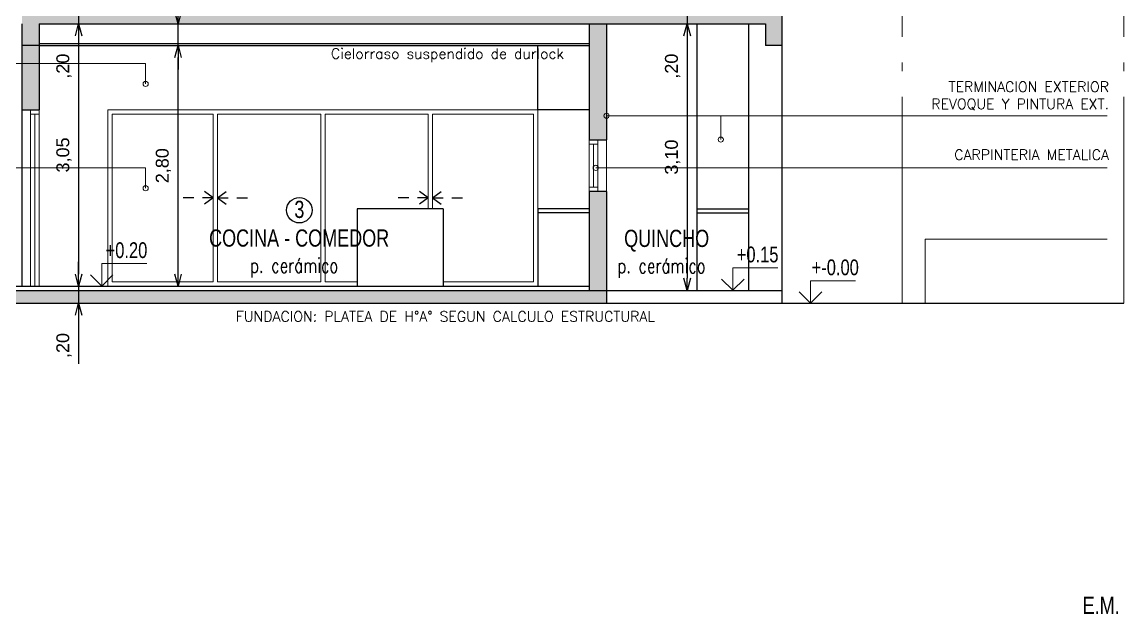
# Model space of a CAD drawing. Header units: millimetres. Extents: x 299 to 493, y -175 to -78.
# Drawn here: x 335.77 to 348.59, y -123.56 to -116.68 of the extents above; entities that cross this region are included whole.
import ezdxf

# ---------------------------------------------------------------- set-up
doc = ezdxf.new("R2010")
doc.units = ezdxf.units.MM
doc.linetypes.add('ACAD_ISO04W100', pattern=[30, 24, -3, 0, -3])
doc.linetypes.add('HIDDEN2', pattern=[0.1875, 0.125, -0.0625])
for name, color, linetype, lineweight in [('0-CARPCORTE', 3, 'Continuous', 20), ('0-CARPVISTA', 20, 'Continuous', 15), ('0-COTAS', 11, 'Continuous', 15), ('0-EJES', 240, 'ACAD_ISO04W100', 20)]:
    doc.layers.add(name, color=color, linetype=linetype, lineweight=lineweight)
for name, color, linetype in [('0-ESTRUCTURA', 94, 'Continuous'), ('0-FINITO', 253, 'Continuous'), ('0-MUROS', 251, 'Continuous'), ('0-PROYECTO', 10, 'Continuous'), ('0-TEXTO', 4, 'Continuous'), ('0-VISTA 2', 2, 'Continuous')]:
    doc.layers.add(name, color=color, linetype=linetype)
doc.styles.add('Arial', font='arial.ttf', dxfattribs={"height": 0.15})
doc.styles.add('DESLOC', font='arial.ttf', dxfattribs={"width": 0.75})
doc.styles.add('RomanS', font='romans.shx')
doc.dimstyles.new('CotaNº1', dxfattribs={"dimtxt": 0.15, "dimasz": 0.14, "dimexe": 0, "dimexo": 0.5, "dimgap": 0.08, "dimtad": 1, "dimzin": 4, "dimtxsty": 'Arial', "dimblk": 'OPEN30', "dimcen": 0.3, "dimse1": 1, "dimse2": 1, "dimaunit": 1, "dimazin": 0, "dimtfac": 1, "dimtmove": 0, "dimatfit": 2, "dimfxl": 1, "dimarcsym": 0})

# ---------------------------------------------------------------- blocks, each defined once
blk = doc.blocks.new('nivel vista')
for p in [(26282.2656, 31333.5141), (26282.4656, 31333.5141)]:
    blk.add_line(p, (26282.3656, 31333.4141))
blk.add_lwpolyline([(26282.3656, 31333.4141), (26282.3656, 31333.6141), (26282.7656, 31333.6141)])
blk = doc.blocks.new('_Open30')
at = {"color": 0, "linetype": 'ByBlock', "lineweight": -2}
for p, q in [((-1, 0.268), (0, 0)), ((0, 0), (-1, -0.268)), ((0, 0), (-1, 0))]:
    blk.add_line(p, q, dxfattribs=at)
blk = doc.blocks.new('*D333')
at = {"layer": '0-COTAS', "color": 0, "lineweight": -2, "transparency": 16777216}
for p, q in [((336.425, -116.358), (336.425, -116.218)), ((336.425, -116.498), (336.425, -116.698)), ((336.425, -116.838), (336.425, -117.402))]:
    blk.add_line(p, q, dxfattribs=at)
at = {"layer": 'Defpoints', "color": 0, "transparency": 16777216}
for p in [(335.967, -116.498), (335.967, -116.698), (336.425, -116.698)]:
    blk.add_point(p, dxfattribs=at)
at = {"layer": '0-COTAS', "color": 0, "lineweight": -2, "transparency": 16777216, "xscale": 0.14, "yscale": 0.14, "zscale": 0.14}
for p, rotation in [((336.425, -116.498), 270), ((336.425, -116.698), 90)]:
    blk.add_blockref('_Open30', p, dxfattribs=dict(at, rotation=rotation))
at = {"layer": '0-COTAS', "color": 0, "transparency": 16777216, "insert": (336.255, -117.19), "char_height": 0.15, "attachment_point": 5, "rotation": 90, "style": 'Arial'}
blk.add_mtext(',20', dxfattribs=at)
blk = doc.blocks.new('*D334')
at = {"layer": '0-COTAS', "color": 0, "lineweight": -2, "transparency": 16777216}
blk.add_line((336.425, -116.838), (336.425, -119.608), dxfattribs=at)
at = {"layer": 'Defpoints', "color": 0, "transparency": 16777216}
for p in [(335.967, -116.698), (335.967, -119.748), (336.425, -119.748)]:
    blk.add_point(p, dxfattribs=at)
at = {"layer": '0-COTAS', "color": 0, "lineweight": -2, "transparency": 16777216, "xscale": 0.14, "yscale": 0.14, "zscale": 0.14}
for p, rotation in [((336.425, -116.698), 90), ((336.425, -119.748), 270)]:
    blk.add_blockref('_Open30', p, dxfattribs=dict(at, rotation=rotation))
at = {"layer": '0-COTAS', "color": 0, "transparency": 16777216, "insert": (336.255, -118.223), "char_height": 0.15, "attachment_point": 5, "rotation": 90, "style": 'Arial'}
blk.add_mtext('3,05', dxfattribs=at)
blk = doc.blocks.new('*D335')
at = {"layer": '0-COTAS', "color": 0, "lineweight": -2, "transparency": 16777216}
for p, q in [((336.425, -119.608), (336.425, -119.468)), ((336.425, -119.748), (336.425, -119.948)), ((336.425, -120.088), (336.425, -120.652))]:
    blk.add_line(p, q, dxfattribs=at)
at = {"layer": 'Defpoints', "color": 0, "transparency": 16777216}
for p in [(335.967, -119.748), (335.967, -119.948), (336.425, -119.948)]:
    blk.add_point(p, dxfattribs=at)
at = {"layer": '0-COTAS', "color": 0, "lineweight": -2, "transparency": 16777216, "xscale": 0.14, "yscale": 0.14, "zscale": 0.14}
for p, rotation in [((336.425, -119.748), 270), ((336.425, -119.948), 90)]:
    blk.add_blockref('_Open30', p, dxfattribs=dict(at, rotation=rotation))
at = {"layer": '0-COTAS', "color": 0, "transparency": 16777216, "insert": (336.255, -120.44), "char_height": 0.15, "attachment_point": 5, "rotation": 90, "style": 'Arial'}
blk.add_mtext(',20', dxfattribs=at)
blk = doc.blocks.new('*D192')
at = {"layer": '0-COTAS', "color": 0, "lineweight": -2, "transparency": 16777216}
for p, q in [((343.506, -116.358), (343.506, -116.218)), ((343.506, -116.498), (343.506, -116.698)), ((343.506, -116.838), (343.506, -117.402))]:
    blk.add_line(p, q, dxfattribs=at)
at = {"layer": 'Defpoints', "color": 0, "transparency": 16777216}
for p in [(343.081, -116.498), (343.081, -116.698), (343.506, -116.698)]:
    blk.add_point(p, dxfattribs=at)
at = {"layer": '0-COTAS', "color": 0, "lineweight": -2, "transparency": 16777216, "xscale": 0.14, "yscale": 0.14, "zscale": 0.14}
for p, rotation in [((343.506, -116.498), 270), ((343.506, -116.698), 90)]:
    blk.add_blockref('_Open30', p, dxfattribs=dict(at, rotation=rotation))
at = {"layer": '0-COTAS', "color": 0, "transparency": 16777216, "insert": (343.336, -117.19), "char_height": 0.15, "attachment_point": 5, "rotation": 90, "style": 'Arial'}
blk.add_mtext(',20', dxfattribs=at)
blk = doc.blocks.new('*D336')
at = {"layer": '0-COTAS', "color": 0, "lineweight": -2, "transparency": 16777216}
blk.add_line((343.506, -116.838), (343.506, -119.658), dxfattribs=at)
at = {"layer": 'Defpoints', "color": 0, "transparency": 16777216}
for p in [(344.417, -116.698), (343.506, -119.798), (344.417, -119.798)]:
    blk.add_point(p, dxfattribs=at)
at = {"layer": '0-COTAS', "color": 0, "lineweight": -2, "transparency": 16777216, "xscale": 0.14, "yscale": 0.14, "zscale": 0.14}
for p, rotation in [((343.506, -116.698), 90), ((343.506, -119.798), 270)]:
    blk.add_blockref('_Open30', p, dxfattribs=dict(at, rotation=rotation))
at = {"layer": '0-COTAS', "color": 0, "transparency": 16777216, "insert": (343.336, -118.248), "char_height": 0.15, "attachment_point": 5, "rotation": 90, "style": 'Arial'}
blk.add_mtext('3,10', dxfattribs=at)
blk = doc.blocks.new('*D214')
at = {"layer": '0-COTAS', "color": 0, "lineweight": -2, "transparency": 16777216}
blk.add_line((337.582, -119.608), (337.582, -117.088), dxfattribs=at)
at = {"layer": 'Defpoints', "color": 0, "transparency": 16777216}
for p in [(335.967, -116.948), (337.582, -116.948), (335.857, -119.748)]:
    blk.add_point(p, dxfattribs=at)
at = {"layer": '0-COTAS', "color": 0, "lineweight": -2, "transparency": 16777216, "xscale": 0.14, "yscale": 0.14, "zscale": 0.14}
for p, rotation in [((337.582, -116.948), 90), ((337.582, -119.748), 270)]:
    blk.add_blockref('_Open30', p, dxfattribs=dict(at, rotation=rotation))
at = {"layer": '0-COTAS', "color": 0, "transparency": 16777216, "insert": (337.412, -118.348), "char_height": 0.15, "attachment_point": 5, "rotation": 90, "style": 'Arial'}
blk.add_mtext('2,80', dxfattribs=at)
blk = doc.blocks.new('*D215')
at = {"layer": '0-COTAS', "color": 0, "lineweight": -2, "transparency": 16777216}
for p, q in [((337.582, -116.558), (337.582, -115.992)), ((337.582, -116.948), (337.582, -116.698)), ((337.582, -117.088), (337.582, -117.228))]:
    blk.add_line(p, q, dxfattribs=at)
at = {"layer": 'Defpoints', "color": 0, "transparency": 16777216}
for p in [(335.857, -116.698), (337.582, -116.698), (335.967, -116.948)]:
    blk.add_point(p, dxfattribs=at)
at = {"layer": '0-COTAS', "color": 0, "lineweight": -2, "transparency": 16777216, "xscale": 0.14, "yscale": 0.14, "zscale": 0.14}
for p, rotation in [((337.582, -116.698), 270), ((337.582, -116.948), 90)]:
    blk.add_blockref('_Open30', p, dxfattribs=dict(at, rotation=rotation))
at = {"layer": '0-COTAS', "color": 0, "transparency": 16777216, "insert": (337.412, -116.205), "char_height": 0.15, "attachment_point": 5, "rotation": 90, "style": 'Arial'}
blk.add_mtext(',25', dxfattribs=at)

msp = doc.modelspace()

# ---------------------------------------------------------------- hatches: boundary and pattern name
at = {"layer": '0-ESTRUCTURA', "ltscale": 0.025}
h = msp.add_hatch(color=256, dxfattribs=at)
h.dxf.hatch_style = 1
h.paths.add_polyline_path([(335.767, -113.398), (335.767, -113.748), (335.967, -113.748), (335.967, -113.598), (344.117, -113.598), (344.117, -113.748), (344.267, -113.748), (344.267, -113.398)])
h.paths.add_polyline_path([(335.767, -115.748), (335.767, -115.948), (335.967, -115.948), (335.967, -115.548), (331.217, -115.548), (331.217, -116.048), (331.367, -116.048), (331.367, -115.748)])
h.paths.add_polyline_path([(344.417, -116.698), (344.417, -116.948), (344.607, -116.948), (344.607, -116.048), (344.417, -116.048), (344.417, -116.548), (335.767, -116.548), (335.767, -116.698), (335.767, -116.948), (335.967, -116.948), (335.967, -116.698)])
h.paths.add_polyline_path([(342.567, -119.948), (342.567, -119.798), (331.367, -119.798), (331.367, -119.948)])
at = {"layer": '0-PROYECTO'}
h = msp.add_hatch(color=256, dxfattribs=at)
h.dxf.hatch_style = 1
h.paths.add_polyline_path([(331.067, -117.698), (331.367, -117.698), (331.367, -116.048), (331.217, -116.048), (331.217, -115.548), (331.367, -115.548), (331.367, -114.748), (331.067, -114.748), (330.867, -114.748), (330.867, -114.798), (330.917, -114.798), (330.917, -114.848), (330.967, -114.848), (330.967, -114.998), (331.017, -114.998), (331.017, -115.048), (331.067, -115.048)])
h.paths.add_polyline_path([(335.567, -113.198), (335.567, -113.248), (335.617, -113.248), (335.617, -113.298), (335.667, -113.298), (335.667, -113.448), (335.717, -113.448), (335.717, -113.498), (335.767, -113.498), (335.767, -113.398), (335.967, -113.398), (335.967, -113.198)])
h.paths.add_polyline_path([(335.967, -113.748), (335.767, -113.748), (335.767, -115.548), (335.967, -115.548)])
h.paths.add_polyline_path([(335.967, -115.948), (335.767, -115.948), (335.767, -116.548), (335.967, -116.548)])
h.paths.add_polyline_path([(335.767, -117.698), (335.967, -117.698), (335.967, -116.948), (335.767, -116.948)])
h.paths.add_polyline_path([(340.017, -114.448), (340.17, -114.448), (340.17, -113.598), (340.017, -113.598)])
h.paths.add_polyline_path([(340.17, -113.398), (340.17, -112.498), (339.97, -112.498), (339.97, -113.398)])
h.paths.add_polyline_path([(342.167, -114.448), (342.32, -114.448), (342.32, -113.598), (342.167, -113.598)])
h.paths.add_polyline_path([(344.117, -116.548), (344.417, -116.548), (344.417, -112.498), (344.117, -112.498), (344.117, -113.398), (344.267, -113.398), (344.267, -113.748), (344.117, -113.748)])
h.paths.add_polyline_path([(342.567, -116.698), (342.367, -116.698), (342.367, -118.048), (342.567, -118.048)])
h.paths.add_polyline_path([(342.367, -119.798), (342.567, -119.798), (342.567, -118.648), (342.367, -118.648)])

# ---------------------------------------------------------------- linework, layer by layer
at = {"layer": '0-CARPCORTE'}
for p, q in [((335.867, -117.748, 0.041), (335.867, -119.748, 0.041)), ((335.917, -117.748, 0.041), (335.917, -119.748, 0.041)), ((335.967, -117.748, 0.041), (335.967, -119.748, 0.041)), ((342.367, -118.048, 0.041), (342.367, -118.648, 0.041)), ((342.467, -118.648, 0.041), (342.467, -118.048, 0.041)), ((342.367, -118.098, 0.041), (342.467, -118.098, 0.041)), ((342.417, -118.598, 0.041), (342.417, -118.098, 0.041)), ((342.367, -118.598, 0.041), (342.467, -118.598, 0.041))]:
    msp.add_line(p, q, dxfattribs=at)
at = {"layer": '0-CARPVISTA'}
for p, q in [((336.767, -117.698, 0.041), (336.767, -119.748, 0.041)), ((336.767, -117.698, 0.041), (341.767, -117.698, 0.041)), ((336.817, -117.748, 0.041), (336.817, -119.698, 0.041)), ((336.817, -117.748, 0.041), (337.992, -117.748, 0.041)), ((337.992, -117.748, 0.041), (337.992, -119.698, 0.041)), ((338.042, -117.748, 0.041), (339.242, -117.748, 0.041)), ((338.042, -117.748, 0.041), (338.042, -119.698, 0.041)), ((339.242, -117.748, 0.041), (339.242, -119.698, 0.041)), ((339.292, -117.748, 0.041), (340.492, -117.748, 0.041)), ((339.292, -117.748, 0.041), (339.292, -119.698, 0.041)), ((340.492, -117.748, 0.041), (340.492, -118.848, 0.041)), ((340.542, -117.748, 0.041), (341.717, -117.748, 0.041)), ((340.542, -117.748, 0.041), (340.542, -118.848, 0.041)), ((341.717, -117.748, 0.041), (341.717, -119.698, 0.041)), ((341.767, -117.698, 0.041), (341.767, -118.848, 0.041)), ((342.567, -118.048, 0.041), (342.567, -118.648, 0.041)), ((337.992, -119.698, 0.041), (336.817, -119.698, 0.041)), ((338.042, -119.698, 0.041), (339.242, -119.698, 0.041)), ((339.292, -119.698, 0.041), (339.667, -119.698, 0.041)), ((340.667, -119.698, 0.041), (341.717, -119.698, 0.041))]:
    msp.add_line(p, q, dxfattribs=at)
at = {"layer": '0-CARPVISTA', "elevation": 0.041}
msp.add_lwpolyline([(335.867, -117.698), (335.967, -117.698), (335.967, -117.748), (335.867, -117.748)], close=True, dxfattribs=at)
msp.add_lwpolyline([(335.867, -117.748), (335.967, -117.748)], dxfattribs=at)
at = {"layer": '0-COTAS'}
for p, q in [((327.752, -117.16, 0.041), (337.205, -117.16, 0.041)), ((337.205, -117.16, 0.041), (337.205, -117.396, 0.041)), ((342.567, -117.767, 0.041), (348.391, -117.767, 0.041)), ((343.896, -117.767, 0.041), (343.896, -118.044, 0.041)), ((327.784, -118.374, 0.041), (337.205, -118.374, 0.041)), ((337.205, -118.374, 0.041), (337.205, -118.61, 0.041)), ((342.441, -118.374, 0.041), (348.391, -118.374, 0.041)), ((346.274, -119.202, 0.041), (348.391, -119.202, 0.041)), ((346.274, -119.202, 0.041), (346.274, -119.948, 0.041))]:
    msp.add_line(p, q, dxfattribs=at)
for centre in [(337.205, -117.396, 0.041), (342.567, -117.767, 0.041), (343.896, -118.044, 0.041), (342.441, -118.374, 0.041), (337.205, -118.61, 0.041)]:
    msp.add_circle(centre, 0.0303, dxfattribs=at)
at = {"layer": '0-EJES', "ltscale": 0.1}
for p, q in [((346.007, -119.948, 0.041), (346.007, -111.739, 0.041)), ((348.587, -119.948, 0.041), (348.587, -111.739, 0.041))]:
    msp.add_line(p, q, dxfattribs=at)
at = {"layer": '0-FINITO', "linetype": 'HIDDEN2'}
for p, q in [((337.992, -118.723, 0.041), (337.867, -118.633, 0.041)), ((338.042, -118.723, 0.041), (338.167, -118.633, 0.041)), ((340.492, -118.723, 0.041), (340.367, -118.633, 0.041)), ((340.542, -118.723, 0.041), (340.667, -118.633, 0.041)), ((337.992, -118.723, 0.041), (337.558, -118.723, 0.041)), ((337.992, -118.723, 0.041), (337.867, -118.813, 0.041)), ((338.042, -118.723, 0.041), (338.476, -118.723, 0.041)), ((338.042, -118.723, 0.041), (338.167, -118.813, 0.041)), ((340.492, -118.723, 0.041), (340.058, -118.723, 0.041)), ((340.492, -118.723, 0.041), (340.367, -118.813, 0.041)), ((340.542, -118.723, 0.041), (340.976, -118.723, 0.041)), ((340.542, -118.723, 0.041), (340.667, -118.813, 0.041))]:
    msp.add_line(p, q, dxfattribs=at)
at = {"layer": '0-MUROS'}
for p, q in [((344.607, -116.048, 0.041), (344.607, -116.948, 0.041)), ((335.767, -117.698, 0.041), (335.767, -116.698, 0.041)), ((335.967, -116.698, 0.041), (344.417, -116.698, 0.041)), ((335.967, -116.698, 0.041), (335.967, -117.698, 0.041)), ((342.367, -116.698, 0.041), (342.367, -118.048, 0.041)), ((342.567, -116.698, 0.041), (342.567, -118.048, 0.041)), ((344.417, -116.698, 0.041), (344.417, -116.948, 0.041)), ((335.967, -116.948, 0.041), (335.767, -116.948, 0.041)), ((344.607, -116.948, 0.041), (344.417, -116.948, 0.041)), ((335.767, -119.748, 0.041), (335.767, -117.698, 0.041)), ((342.367, -118.048, 0.041), (342.567, -118.048, 0.041)), ((342.367, -118.648, 0.041), (342.367, -119.798, 0.041)), ((342.567, -118.648, 0.041), (342.367, -118.648, 0.041)), ((342.567, -118.648, 0.041), (342.567, -119.948, 0.041)), ((331.367, -119.748, 0.041), (342.367, -119.748, 0.041)), ((331.367, -119.798, 0.041), (342.567, -119.798, 0.041)), ((327.647, -119.948, 0.041), (348.587, -119.948, 0.041))]:
    msp.add_line(p, q, dxfattribs=at)
at = {"layer": '0-MUROS', "elevation": 0.041}
msp.add_lwpolyline([(335.767, -117.698), (335.967, -117.698)], dxfattribs=at)
at = {"layer": '0-TEXTO'}
msp.add_circle((338.993, -118.866, 0.041), 0.148, dxfattribs=at)
at = {"layer": '0-VISTA 2'}
for p, q in [((343.617, -116.698, 0.041), (343.617, -119.798, 0.041)), ((344.217, -116.698, 0.041), (344.217, -119.798, 0.041)), ((335.967, -116.928, 0.041), (342.367, -116.928, 0.041)), ((335.967, -116.948, 0.041), (342.367, -116.948, 0.041)), ((341.767, -117.698, 0.041), (341.767, -116.948, 0.041)), ((344.607, -116.948, 0.041), (344.607, -119.948, 0.041)), ((342.367, -117.698, 0.041), (341.767, -117.698, 0.041)), ((339.667, -118.848, 0.041), (339.667, -119.748, 0.041)), ((340.667, -118.848, 0.041), (339.667, -118.848, 0.041)), ((340.667, -118.848, 0.041), (340.667, -119.748, 0.041)), ((342.367, -118.848, 0.041), (341.767, -118.848, 0.041)), ((341.767, -118.848, 0.041), (341.767, -119.748, 0.041)), ((342.367, -118.898, 0.041), (341.767, -118.898, 0.041)), ((343.617, -118.848, 0.041), (344.217, -118.848, 0.041)), ((343.617, -118.898, 0.041), (344.217, -118.898, 0.041)), ((342.567, -119.798, 0.041), (344.607, -119.798, 0.041))]:
    msp.add_line(p, q, dxfattribs=at)

# ---------------------------------------------------------------- block references
at = {"layer": '0-COTAS', "xscale": 1.31155353799204, "yscale": 1.31155353799204, "zscale": 1.31155353799204}
for p in [(-34134.036, -41215.198, 0.041), (-34126.693, -41215.248, 0.041), (-34125.79, -41215.398, 0.041)]:
    msp.add_blockref('nivel vista', p, dxfattribs=at)

# ---------------------------------------------------------------- texts
at = {"layer": '0-COTAS', "char_height": 0.1832, "attachment_point": 5, "line_spacing_factor": 0.7, "style": 'DESLOC'}
for s, insert in [('+0.20', (336.982, -119.332, 0.041)), ('+0.15', (344.325, -119.382, 0.041)), ('+-0.00', (345.228, -119.532, 0.041))]:
    msp.add_mtext_dynamic_manual_height_columns(s, width=0.6482, gutter_width=1, heights=[0], dxfattribs=dict(at, insert=insert))
at = {"layer": '0-TEXTO', "color": 4, "char_height": 0.12, "attachment_point": 6, "style": 'RomanS'}
for s, width, insert in [('Cielorraso suspendido de durlock', 4.16412, (342.072, -117.064, 0.041)), ('TERMINACION EXTERIOR\\PREVOQUE Y PINTURA EXT.', 4.16412, (348.413, -117.535, 0.041)), ('CARPINTERIA METALICA', 4.16412, (348.413, -118.22, 0.041)), ('FUNDACION: PLATEA DE H°A° SEGUN CALCULO ESTRUCTURAL', 5.9991, (343.13, -120.101, 0.041))]:
    msp.add_mtext_dynamic_manual_height_columns(s, width=width, gutter_width=1, heights=[1.04], dxfattribs=dict(at, insert=insert))
at = {"layer": '0-TEXTO', "char_height": 0.2, "attachment_point": 1, "style": 'DESLOC'}
for s, width, heights, insert in [('\\pi1.36247;3\\P\\pi0.37038;COCINA - COMEDOR\\P\\pi0.84694;{\\Fromans|c0;\\H0.85x;p. cerámico}', 2.51709, [1.363], (337.573, -118.756, 0.041)), ('\\pi1.41158;\\P\\pi0.92603;QUINCHO\\P\\pi0.84694;{\\Fromans|c0;\\H0.85x;p. cerámico}', 2.51709, [1.363], (341.846, -118.76, 0.041)), ('\\pi0.37624;E.M.', 0.84237, [0.566], (347.73, -123.363, 0.041))]:
    msp.add_mtext_dynamic_manual_height_columns(s, width=width, gutter_width=1.5, heights=heights, dxfattribs=dict(at, insert=insert))

# ---------------------------------------------------------------- dimensions: what is measured, and where the dimension line sits
at = {"layer": '0-COTAS'}
for base, p1, p2, picture, middle in [((337.582, -116.698, 0.041), (335.967, -116.948, 0.041), (335.857, -116.698, 0.041), '*D215', (337.412, -116.205, 0.041)), ((336.425, -119.748, 0.041), (335.967, -116.698, 0.041), (335.967, -119.748, 0.041), '*D334', (336.255, -118.223, 0.041)), ((343.506, -119.798, 0.041), (344.417, -116.698, 0.041), (344.417, -119.798, 0.041), '*D336', (343.336, -118.248, 0.041)), ((337.582, -116.948, 0.041), (335.857, -119.748, 0.041), (335.967, -116.948, 0.041), '*D214', (337.412, -118.348, 0.041)), ((336.425, -119.948, 0.041), (335.967, -119.748, 0.041), (335.967, -119.948, 0.041), '*D335', (336.255, -120.44, 0.041))]:
    dim = msp.add_linear_dim(base=base, p1=p1, p2=p2, angle=90, dimstyle='CotaNº1', dxfattribs=at)
    dim.commit()
    dim.dimension.update_dxf_attribs({"geometry": picture, "text_midpoint": middle})
for base, p1, p2, picture, middle in [((336.425, -116.698, 0.041), (335.967, -116.498, 0.041), (335.967, -116.698, 0.041), '*D333', (336.255, -117.19, 0.041)), ((343.506, -116.698, 0.041), (343.081, -116.498, 0.041), (343.081, -116.698, 0.041), '*D192', (343.336, -117.19, 0.041))]:
    dim = msp.add_linear_dim(base=base, p1=p1, p2=p2, angle=90, text=',20', dimstyle='CotaNº1', dxfattribs=at)
    dim.commit()
    dim.dimension.update_dxf_attribs({"geometry": picture, "text_midpoint": middle})

doc.saveas('drawing.dxf')
